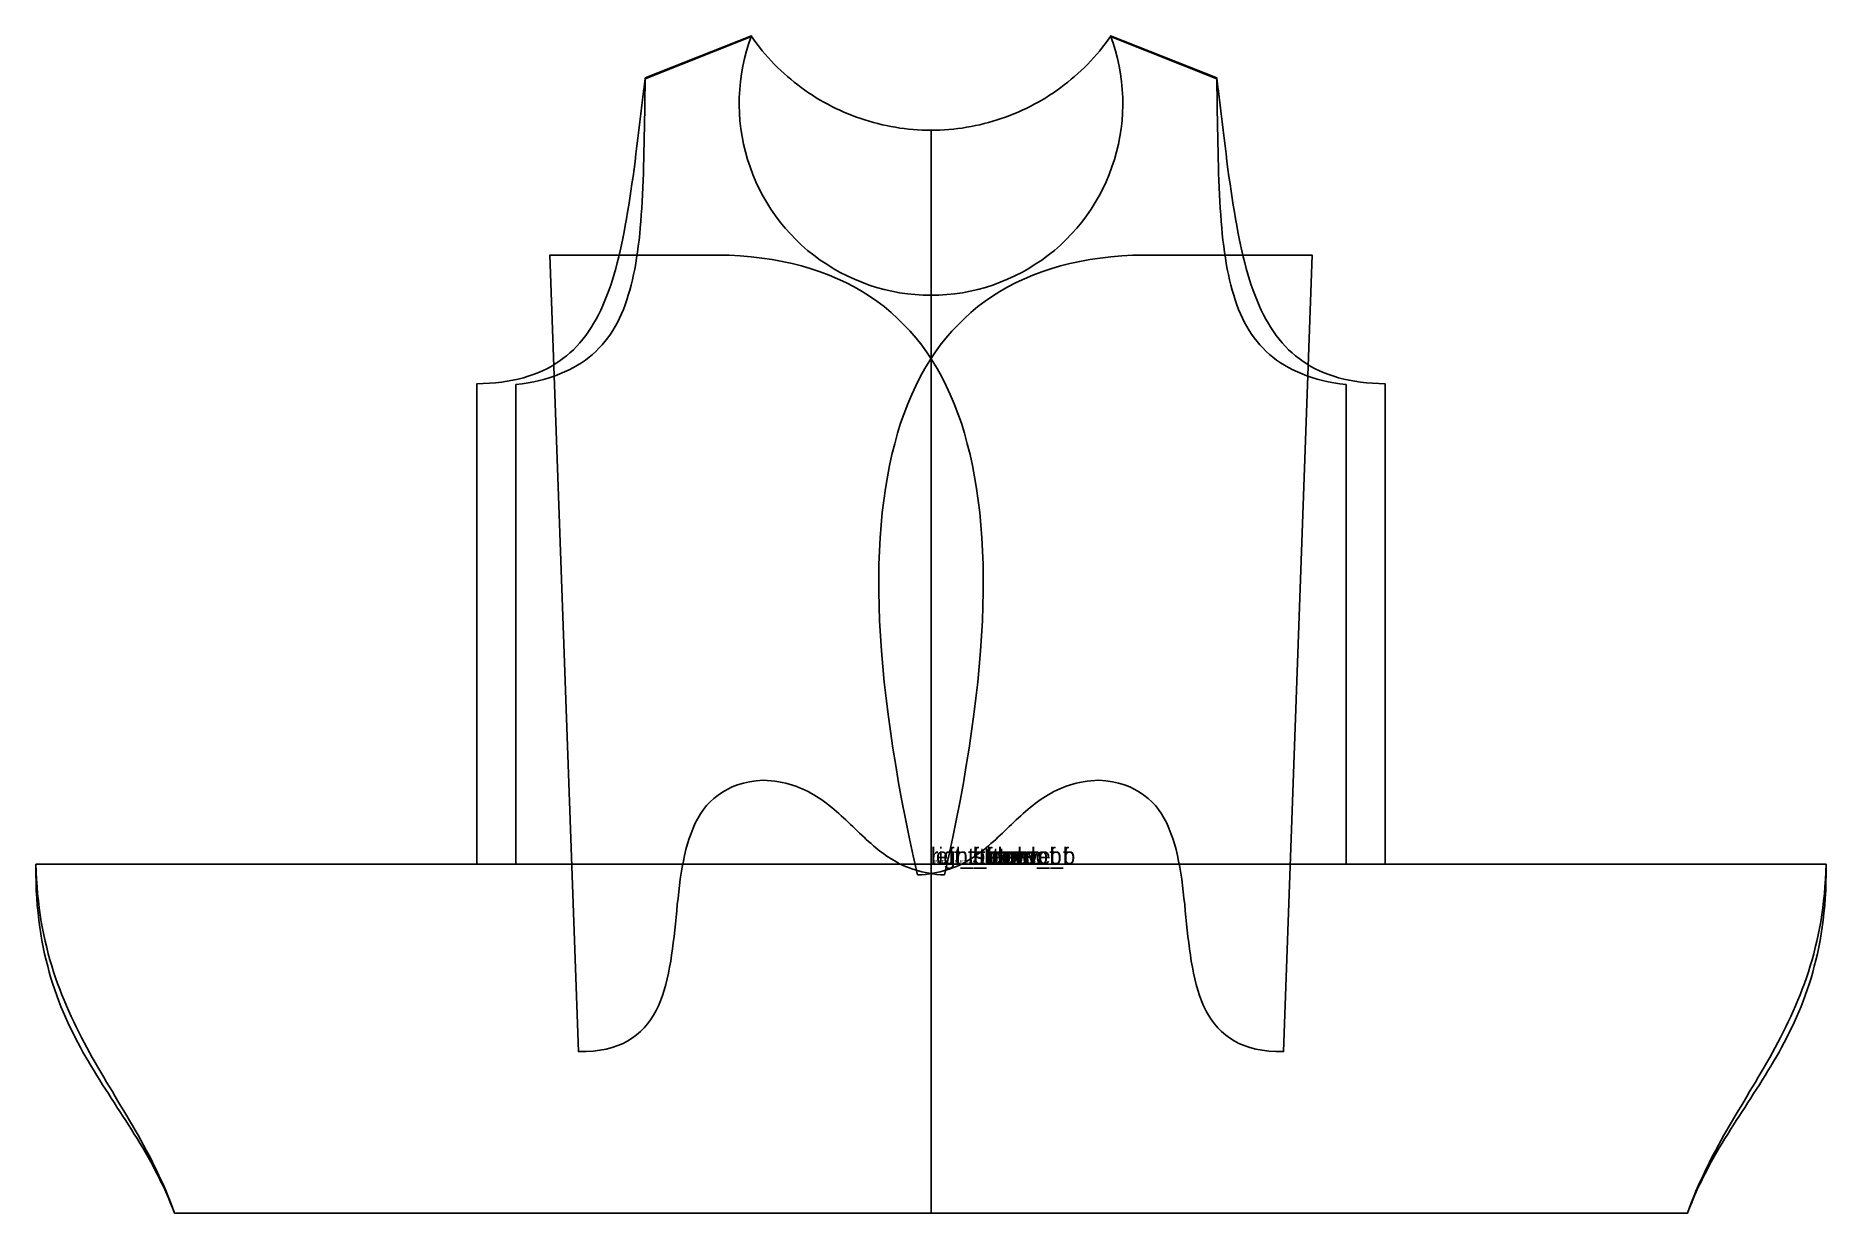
# Model space of a CAD drawing. Extents: x -540 to 540, y -211 to 500.
import ezdxf

# ---------------------------------------------------------------- set-up
doc = ezdxf.new("R2010")
doc.units = 0

msp = doc.modelspace()

# ---------------------------------------------------------------- linework, layer by layer
at = {"layer": '1'}
for points in [[(0, 0), (0, 343.1), (-4.8, 343.2), (-9.5, 343.5), (-14.2, 344), (-18.9, 344.7), (-23.6, 345.6), (-28.2, 346.6), (-32.8, 347.9), (-37.3, 349.3), (-41.8, 351), (-46.2, 352.8), (-50.5, 354.8), (-54.8, 356.9), (-58.9, 359.3), (-62.9, 361.8), (-66.9, 364.4), (-70.7, 367.3), (-74.4, 370.2), (-78, 373.4), (-81.4, 376.7), (-84.7, 380.1), (-87.9, 383.6), (-90.9, 387.3), (-93.7, 391.1), (-96.5, 395), (-99, 399), (-101.4, 403.1), (-103.6, 407.3), (-105.6, 411.6), (-107.4, 416), (-109.1, 420.5), (-110.6, 425), (-111.9, 429.6), (-113, 434.2), (-113.9, 438.8), (-114.6, 443.5), (-115.2, 448.3), (-115.5, 453), (-115.6, 457.8), (-115.6, 462.5), (-115.3, 467.3), (-114.9, 472), (-114.2, 476.7), (-113.4, 481.4), (-112.4, 486), (-111.2, 490.6), (-109.8, 495.2), (-108.2, 499.6), (-172.3, 474.2), (-172.3, 474.1), (-172.3, 474), (-172.3, 473.9), (-172.3, 473.8), (-172.3, 473.7), (-172.4, 473.6), (-172.4, 473.5), (-172.4, 473.4), (-172.4, 473.3), (-172.4, 473.2), (-172.4, 473.1), (-172.4, 473), (-172.4, 472.9), (-172.5, 472.8), (-172.5, 472.7), (-172.5, 472.6), (-172.5, 472.5), (-172.5, 472.4), (-172.5, 472.3), (-172.5, 472.2), (-172.5, 472.1), (-172.6, 472), (-172.6, 471.9), (-172.6, 471.8), (-172.6, 471.7), (-172.6, 471.6), (-172.6, 471.5), (-172.6, 471.4), (-172.6, 471.3), (-172.7, 471.2), (-172.7, 471.1), (-172.7, 471), (-172.7, 470.9), (-172.7, 470.8), (-172.7, 470.7), (-172.7, 470.6), (-172.7, 470.5), (-172.7, 470.4), (-172.8, 470.3), (-172.8, 470.2), (-172.8, 470.1), (-172.8, 470), (-172.8, 469.9), (-172.8, 469.8), (-172.8, 469.7), (-172.8, 469.6), (-172.9, 469.5), (-172.9, 469.4), (-172.9, 469.3), (-172.9, 469.2), (-172.9, 469.1), (-172.9, 469), (-172.9, 468.9), (-172.9, 468.8), (-173, 468.7), (-173, 468.6), (-173, 468.5), (-173, 468.4), (-173, 468.3), (-173, 468.2), (-173, 468.1), (-173, 468), (-173.1, 467.9), (-173.7, 462.7), (-174.3, 457.7), (-174.9, 452.6), (-175.5, 447.7), (-176.1, 442.8), (-176.7, 437.9), (-177.3, 433.2), (-177.9, 428.5), (-178.4, 423.8), (-179, 419.2), (-179.6, 414.7), (-180.3, 410.3), (-180.9, 406), (-181.5, 401.7), (-182.2, 397.4), (-182.9, 393.3), (-183.6, 389.2), (-184.3, 385.2), (-185, 381.3), (-185.8, 377.4), (-186.6, 373.6), (-187.4, 369.9), (-188.3, 366.3), (-189.2, 362.7), (-190.1, 359.2), (-191.1, 355.8), (-192.1, 352.5), (-193.1, 349.2), (-194.2, 346.1), (-195.4, 343), (-196.6, 340), (-197.8, 337), (-199.1, 334.2), (-200.5, 331.4), (-201.9, 328.7), (-203.4, 326.1), (-204.9, 323.6), (-206.6, 321.2), (-208.2, 318.8), (-210, 316.6), (-211.8, 314.4), (-213.7, 312.3), (-215.6, 310.3), (-217.7, 308.4), (-219.8, 306.6), (-222, 304.9), (-224.3, 303.2), (-226.6, 301.7), (-229.1, 300.2), (-231.6, 298.8), (-234.3, 297.6), (-237, 296.4), (-239.8, 295.3), (-242.8, 294.3), (-245.8, 293.4), (-248.9, 292.6), (-252.1, 291.9), (-255.5, 291.3), (-258.9, 290.8), (-262.5, 290.4), (-266.2, 290.1), (-270, 289.9), (-273.9, 289.7), (-273.9, 0)], [(0, 0), (-250.3, 0), (-250.3, 289.3), (-246.5, 289.8), (-242.9, 290.4), (-239.4, 291), (-236, 291.8), (-232.8, 292.6), (-229.6, 293.6), (-226.6, 294.6), (-223.7, 295.7), (-220.9, 296.9), (-218.2, 298.1), (-215.6, 299.5), (-213.1, 300.9), (-210.7, 302.4), (-208.4, 304), (-206.2, 305.7), (-204.1, 307.4), (-202.1, 309.3), (-200.2, 311.2), (-198.3, 313.2), (-196.6, 315.2), (-194.9, 317.4), (-193.3, 319.6), (-191.8, 321.9), (-190.4, 324.3), (-189.1, 326.8), (-187.8, 329.3), (-186.6, 331.9), (-185.5, 334.6), (-184.4, 337.4), (-183.4, 340.3), (-182.5, 343.2), (-181.6, 346.2), (-180.8, 349.2), (-180, 352.4), (-179.3, 355.6), (-178.6, 358.9), (-178, 362.2), (-177.5, 365.7), (-177, 369.2), (-176.5, 372.7), (-176, 376.4), (-175.6, 380.1), (-175.3, 383.9), (-175, 387.7), (-174.7, 391.7), (-174.4, 395.7), (-174.2, 399.7), (-173.9, 403.9), (-173.8, 408.1), (-173.6, 412.3), (-173.4, 416.7), (-173.3, 421.1), (-173.2, 425.5), (-173.1, 430), (-173, 434.6), (-172.9, 439.3), (-172.8, 444), (-172.7, 448.8), (-172.6, 453.7), (-172.6, 458.6), (-172.5, 463.6), (-172.4, 468.6), (-172.3, 473.7), (-108.2, 499.2), (-106.6, 497), (-105, 494.8), (-103.4, 492.7), (-101.7, 490.6), (-99.9, 488.5), (-98.1, 486.5), (-96.3, 484.5), (-94.5, 482.5), (-92.5, 480.6), (-90.6, 478.8), (-88.6, 476.9), (-86.6, 475.1), (-84.6, 473.4), (-82.5, 471.7), (-80.3, 470), (-78.2, 468.4), (-76, 466.8), (-73.8, 465.3), (-71.5, 463.8), (-69.2, 462.3), (-66.9, 460.9), (-64.6, 459.6), (-62.2, 458.3), (-59.8, 457), (-57.4, 455.8), (-55, 454.7), (-52.5, 453.6), (-50, 452.5), (-47.5, 451.6), (-45, 450.6), (-42.4, 449.7), (-39.9, 448.9), (-37.3, 448.1), (-34.7, 447.3), (-32.1, 446.7), (-29.4, 446), (-26.8, 445.5), (-24.2, 444.9), (-21.5, 444.5), (-18.8, 444), (-16.2, 443.7), (-13.5, 443.4), (-10.8, 443.1), (-8.1, 442.9), (-5.4, 442.8), (-2.7, 442.7), (0, 442.7)], [(0, 0), (273.9, 0), (273.9, 289.7), (270, 289.9), (266.2, 290.1), (262.5, 290.4), (258.9, 290.8), (255.5, 291.3), (252.1, 291.9), (248.9, 292.6), (245.8, 293.4), (242.8, 294.3), (239.8, 295.3), (237, 296.4), (234.3, 297.6), (231.6, 298.8), (229.1, 300.2), (226.6, 301.7), (224.3, 303.2), (222, 304.9), (219.8, 306.6), (217.7, 308.4), (215.6, 310.3), (213.7, 312.3), (211.8, 314.4), (210, 316.6), (208.2, 318.8), (206.6, 321.2), (204.9, 323.6), (203.4, 326.1), (201.9, 328.7), (200.5, 331.4), (199.1, 334.2), (197.8, 337), (196.6, 340), (195.4, 343), (194.2, 346.1), (193.1, 349.2), (192.1, 352.5), (191.1, 355.8), (190.1, 359.2), (189.2, 362.7), (188.3, 366.3), (187.4, 369.9), (186.6, 373.6), (185.8, 377.4), (185, 381.3), (184.3, 385.2), (183.6, 389.2), (182.9, 393.3), (182.2, 397.4), (181.5, 401.7), (180.9, 406), (180.3, 410.3), (179.6, 414.7), (179, 419.2), (178.4, 423.8), (177.9, 428.5), (177.3, 433.2), (176.7, 437.9), (176.1, 442.8), (175.5, 447.7), (174.9, 452.6), (174.3, 457.7), (173.7, 462.7), (173.1, 467.9), (173, 468), (173, 468.1), (173, 468.2), (173, 468.3), (173, 468.4), (173, 468.5), (173, 468.6), (173, 468.7), (172.9, 468.8), (172.9, 468.9), (172.9, 469), (172.9, 469.1), (172.9, 469.2), (172.9, 469.3), (172.9, 469.4), (172.9, 469.5), (172.8, 469.6), (172.8, 469.7), (172.8, 469.8), (172.8, 469.9), (172.8, 470), (172.8, 470.1), (172.8, 470.2), (172.8, 470.3), (172.7, 470.4), (172.7, 470.5), (172.7, 470.6), (172.7, 470.7), (172.7, 470.8), (172.7, 470.9), (172.7, 471), (172.7, 471.1), (172.7, 471.2), (172.6, 471.3), (172.6, 471.4), (172.6, 471.5), (172.6, 471.6), (172.6, 471.7), (172.6, 471.8), (172.6, 471.9), (172.6, 472), (172.5, 472.1), (172.5, 472.2), (172.5, 472.3), (172.5, 472.4), (172.5, 472.5), (172.5, 472.6), (172.5, 472.7), (172.5, 472.8), (172.4, 472.9), (172.4, 473), (172.4, 473.1), (172.4, 473.2), (172.4, 473.3), (172.4, 473.4), (172.4, 473.5), (172.4, 473.6), (172.3, 473.7), (172.3, 473.8), (172.3, 473.9), (172.3, 474), (172.3, 474.1), (172.3, 474.2), (108.2, 499.6), (109.8, 495.2), (111.2, 490.6), (112.4, 486), (113.4, 481.4), (114.2, 476.7), (114.9, 472), (115.3, 467.3), (115.6, 462.5), (115.6, 457.8), (115.5, 453), (115.2, 448.3), (114.6, 443.5), (113.9, 438.8), (113, 434.2), (111.9, 429.6), (110.6, 425), (109.1, 420.5), (107.4, 416), (105.6, 411.6), (103.6, 407.3), (101.4, 403.1), (99, 399), (96.5, 395), (93.7, 391.1), (90.9, 387.3), (87.9, 383.6), (84.7, 380.1), (81.4, 376.7), (78, 373.4), (74.4, 370.2), (70.7, 367.3), (66.9, 364.4), (62.9, 361.8), (58.9, 359.3), (54.8, 356.9), (50.5, 354.8), (46.2, 352.8), (41.8, 351), (37.3, 349.3), (32.8, 347.9), (28.2, 346.6), (23.6, 345.6), (18.9, 344.7), (14.2, 344), (9.5, 343.5), (4.8, 343.2), (0, 343.1)], [(0, 0), (0, 442.7), (2.7, 442.7), (5.4, 442.8), (8.1, 442.9), (10.8, 443.1), (13.5, 443.4), (16.2, 443.7), (18.8, 444), (21.5, 444.5), (24.2, 444.9), (26.8, 445.5), (29.4, 446), (32.1, 446.7), (34.7, 447.3), (37.3, 448.1), (39.9, 448.9), (42.4, 449.7), (45, 450.6), (47.5, 451.6), (50, 452.5), (52.5, 453.6), (55, 454.7), (57.4, 455.8), (59.8, 457), (62.2, 458.3), (64.6, 459.6), (66.9, 460.9), (69.2, 462.3), (71.5, 463.8), (73.8, 465.3), (76, 466.8), (78.2, 468.4), (80.3, 470), (82.5, 471.7), (84.6, 473.4), (86.6, 475.1), (88.6, 476.9), (90.6, 478.8), (92.5, 480.6), (94.5, 482.5), (96.3, 484.5), (98.1, 486.5), (99.9, 488.5), (101.7, 490.6), (103.4, 492.7), (105, 494.8), (106.6, 497), (108.2, 499.2), (172.3, 473.7), (172.4, 468.6), (172.5, 463.6), (172.6, 458.6), (172.6, 453.7), (172.7, 448.8), (172.8, 444), (172.9, 439.3), (173, 434.6), (173.1, 430), (173.2, 425.5), (173.3, 421.1), (173.4, 416.7), (173.6, 412.3), (173.8, 408.1), (173.9, 403.9), (174.2, 399.7), (174.4, 395.7), (174.7, 391.7), (175, 387.7), (175.3, 383.9), (175.6, 380.1), (176, 376.4), (176.5, 372.7), (177, 369.2), (177.5, 365.7), (178, 362.2), (178.6, 358.9), (179.3, 355.6), (180, 352.4), (180.8, 349.2), (181.6, 346.2), (182.5, 343.2), (183.4, 340.3), (184.4, 337.4), (185.5, 334.6), (186.6, 331.9), (187.8, 329.3), (189.1, 326.8), (190.4, 324.3), (191.8, 321.9), (193.3, 319.6), (194.9, 317.4), (196.6, 315.2), (198.3, 313.2), (200.2, 311.2), (202.1, 309.3), (204.1, 307.4), (206.2, 305.7), (208.4, 304), (210.7, 302.4), (213.1, 300.9), (215.6, 299.5), (218.2, 298.1), (220.9, 296.9), (223.7, 295.7), (226.6, 294.6), (229.6, 293.6), (232.8, 292.6), (236, 291.8), (239.4, 291), (242.9, 290.4), (246.5, 289.8), (250.3, 289.3), (250.3, 0)], [(8.2, -6.5), (10.8, 5), (13.2, 16.3), (15.4, 27.4), (17.5, 38.3), (19.5, 49.1), (21.3, 59.6), (23, 70), (24.5, 80.2), (25.9, 90.3), (27.1, 100.1), (28.2, 109.8), (29.1, 119.3), (29.9, 128.6), (30.5, 137.8), (31, 146.8), (31.3, 155.6), (31.5, 164.2), (31.5, 172.6), (31.4, 180.8), (31.1, 188.9), (30.7, 196.8), (30.1, 204.5), (29.4, 212.1), (28.5, 219.4), (27.5, 226.6), (26.3, 233.6), (25, 240.5), (23.6, 247.1), (21.9, 253.6), (20.2, 259.9), (18.3, 266), (16.2, 271.9), (14, 277.7), (11.6, 283.2), (9.1, 288.6), (6.5, 293.9), (3.7, 298.9), (0.7, 303.8), (-2.4, 308.5), (-5.6, 313), (-9, 317.3), (-12.6, 321.4), (-16.3, 325.4), (-20.1, 329.2), (-24.1, 332.8), (-28.3, 336.3), (-32.6, 339.5), (-37, 342.6), (-41.6, 345.5), (-46.4, 348.2), (-51.3, 350.8), (-56.3, 353.1), (-61.5, 355.3), (-66.9, 357.3), (-72.3, 359.1), (-78, 360.8), (-83.8, 362.3), (-89.7, 363.6), (-95.8, 364.7), (-102, 365.6), (-108.4, 366.4), (-115, 367), (-121.6, 367.4), (-229.8, 367.4), (-212.6, -113), (-208, -113), (-203.7, -112.7), (-199.6, -112.2), (-195.8, -111.5), (-192.2, -110.6), (-188.8, -109.4), (-185.7, -108.1), (-182.7, -106.5), (-180, -104.8), (-177.5, -102.9), (-175.1, -100.9), (-172.9, -98.7), (-170.9, -96.3), (-169.1, -93.8), (-167.4, -91.1), (-165.8, -88.3), (-164.4, -85.4), (-163.1, -82.4), (-161.9, -79.2), (-160.9, -76), (-159.9, -72.6), (-159.1, -69.2), (-158.3, -65.7), (-157.6, -62.2), (-156.9, -58.5), (-156.4, -54.9), (-155.8, -51.1), (-155.4, -47.4), (-154.9, -43.6), (-154.5, -39.7), (-154.1, -35.9), (-153.7, -32), (-153.3, -28.2), (-153, -24.3), (-152.5, -20.5), (-152.1, -16.7), (-151.7, -12.9), (-151.2, -9.1), (-150.6, -5.4), (-150, -1.8), (-149.3, 1.8), (-148.6, 5.3), (-147.8, 8.8), (-146.8, 12.2), (-145.8, 15.5), (-144.7, 18.6), (-143.5, 21.7), (-142.1, 24.7), (-140.6, 27.5), (-139, 30.3), (-137.2, 32.9), (-135.3, 35.3), (-133.2, 37.6), (-130.9, 39.7), (-128.4, 41.7), (-125.8, 43.5), (-122.9, 45.1), (-119.9, 46.6), (-116.6, 47.8), (-113.1, 48.8), (-109.4, 49.7), (-105.4, 50.3), (-101.2, 50.6), (-98.8, 50.5), (-96.4, 50.3), (-94.1, 50), (-91.8, 49.7), (-89.7, 49.3), (-87.5, 48.8), (-85.5, 48.3), (-83.5, 47.7), (-81.5, 47), (-79.6, 46.3), (-77.7, 45.5), (-75.9, 44.7), (-74.1, 43.8), (-72.4, 42.9), (-70.7, 41.9), (-69.1, 40.9), (-67.5, 39.9), (-65.9, 38.8), (-64.3, 37.7), (-62.8, 36.6), (-61.3, 35.4), (-59.8, 34.2), (-58.4, 33), (-56.9, 31.8), (-55.5, 30.5), (-54.1, 29.2), (-52.7, 28), (-51.3, 26.7), (-49.9, 25.3), (-48.6, 24), (-47.2, 22.7), (-45.8, 21.4), (-44.5, 20.1), (-43.1, 18.8), (-41.7, 17.5), (-40.3, 16.2), (-39, 14.9), (-37.6, 13.6), (-36.1, 12.4), (-34.7, 11.1), (-33.2, 9.9), (-31.8, 8.7), (-30.3, 7.5), (-28.7, 6.4), (-27.2, 5.3), (-25.6, 4.2), (-24, 3.2), (-22.3, 2.2), (-20.6, 1.2), (-18.9, 0.3), (-17.1, -0.6), (-15.3, -1.4), (-13.5, -2.1), (-11.5, -2.9), (-9.6, -3.5), (-7.6, -4.1), (-5.5, -4.7), (-3.4, -5.1), (-1.2, -5.5), (1.1, -5.9), (3.4, -6.2), (5.7, -6.4)], [(-8.2, -6.5), (-5.7, -6.4), (-3.4, -6.2), (-1.1, -5.9), (1.2, -5.5), (3.4, -5.1), (5.5, -4.7), (7.6, -4.1), (9.6, -3.5), (11.5, -2.9), (13.5, -2.1), (15.3, -1.4), (17.1, -0.6), (18.9, 0.3), (20.6, 1.2), (22.3, 2.2), (24, 3.2), (25.6, 4.2), (27.2, 5.3), (28.7, 6.4), (30.3, 7.5), (31.8, 8.7), (33.2, 9.9), (34.7, 11.1), (36.1, 12.4), (37.6, 13.6), (39, 14.9), (40.3, 16.2), (41.7, 17.5), (43.1, 18.8), (44.5, 20.1), (45.8, 21.4), (47.2, 22.7), (48.6, 24), (49.9, 25.3), (51.3, 26.7), (52.7, 28), (54.1, 29.2), (55.5, 30.5), (56.9, 31.8), (58.4, 33), (59.8, 34.2), (61.3, 35.4), (62.8, 36.6), (64.3, 37.7), (65.9, 38.8), (67.5, 39.9), (69.1, 40.9), (70.7, 41.9), (72.4, 42.9), (74.1, 43.8), (75.9, 44.7), (77.7, 45.5), (79.6, 46.3), (81.5, 47), (83.5, 47.7), (85.5, 48.3), (87.5, 48.8), (89.7, 49.3), (91.8, 49.7), (94.1, 50), (96.4, 50.3), (98.8, 50.5), (101.2, 50.6), (105.4, 50.3), (109.4, 49.7), (113.1, 48.8), (116.6, 47.8), (119.9, 46.6), (122.9, 45.1), (125.8, 43.5), (128.4, 41.7), (130.9, 39.7), (133.2, 37.6), (135.3, 35.3), (137.2, 32.9), (139, 30.3), (140.6, 27.5), (142.1, 24.7), (143.5, 21.7), (144.7, 18.6), (145.8, 15.5), (146.8, 12.2), (147.8, 8.8), (148.6, 5.3), (149.3, 1.8), (150, -1.8), (150.6, -5.4), (151.2, -9.1), (151.7, -12.9), (152.1, -16.7), (152.5, -20.5), (153, -24.3), (153.3, -28.2), (153.7, -32), (154.1, -35.9), (154.5, -39.7), (154.9, -43.6), (155.4, -47.4), (155.8, -51.1), (156.4, -54.9), (156.9, -58.5), (157.6, -62.2), (158.3, -65.7), (159.1, -69.2), (159.9, -72.6), (160.9, -76), (161.9, -79.2), (163.1, -82.4), (164.4, -85.4), (165.8, -88.3), (167.4, -91.1), (169.1, -93.8), (170.9, -96.3), (172.9, -98.7), (175.1, -100.9), (177.5, -102.9), (180, -104.8), (182.7, -106.5), (185.7, -108.1), (188.8, -109.4), (192.2, -110.6), (195.8, -111.5), (199.6, -112.2), (203.7, -112.7), (208, -113), (212.6, -113), (229.8, 367.4), (121.6, 367.4), (115, 367), (108.4, 366.4), (102, 365.6), (95.8, 364.7), (89.7, 363.6), (83.8, 362.3), (78, 360.8), (72.3, 359.1), (66.9, 357.3), (61.5, 355.3), (56.3, 353.1), (51.3, 350.8), (46.4, 348.2), (41.6, 345.5), (37, 342.6), (32.6, 339.5), (28.3, 336.3), (24.1, 332.8), (20.1, 329.2), (16.3, 325.4), (12.6, 321.4), (9, 317.3), (5.6, 313), (2.4, 308.5), (-0.7, 303.8), (-3.7, 298.9), (-6.5, 293.9), (-9.1, 288.6), (-11.6, 283.2), (-14, 277.7), (-16.2, 271.9), (-18.3, 266), (-20.2, 259.9), (-21.9, 253.6), (-23.6, 247.1), (-25, 240.5), (-26.3, 233.6), (-27.5, 226.6), (-28.5, 219.4), (-29.4, 212.1), (-30.1, 204.5), (-30.7, 196.8), (-31.1, 188.9), (-31.4, 180.8), (-31.5, 172.6), (-31.5, 164.2), (-31.3, 155.6), (-31, 146.8), (-30.5, 137.8), (-29.9, 128.6), (-29.1, 119.3), (-28.2, 109.8), (-27.1, 100.1), (-25.9, 90.3), (-24.5, 80.2), (-23, 70), (-21.3, 59.6), (-19.5, 49.1), (-17.5, 38.3), (-15.4, 27.4), (-13.2, 16.3), (-10.8, 5)], [(0, 0), (0, -210.5), (-456.1, -210.5), (-457.4, -207.2), (-458.7, -204), (-460, -200.8), (-461.4, -197.6), (-462.8, -194.5), (-464.3, -191.5), (-465.8, -188.4), (-467.3, -185.5), (-468.8, -182.5), (-470.4, -179.6), (-472, -176.8), (-473.7, -173.9), (-475.3, -171.1), (-477, -168.3), (-478.7, -165.5), (-480.4, -162.8), (-482.1, -160), (-483.8, -157.3), (-485.5, -154.6), (-487.3, -151.9), (-489, -149.2), (-490.8, -146.5), (-492.5, -143.8), (-494.3, -141.1), (-496, -138.4), (-497.8, -135.7), (-499.5, -133), (-501.2, -130.2), (-502.9, -127.5), (-504.6, -124.7), (-506.3, -121.9), (-508, -119.1), (-509.6, -116.3), (-511.3, -113.4), (-512.9, -110.5), (-514.4, -107.6), (-516, -104.6), (-517.5, -101.6), (-519, -98.6), (-520.4, -95.5), (-521.9, -92.3), (-523.2, -89.1), (-524.6, -85.9), (-525.9, -82.6), (-527.1, -79.3), (-528.3, -75.8), (-529.5, -72.4), (-530.6, -68.8), (-531.6, -65.2), (-532.6, -61.6), (-533.6, -57.8), (-534.5, -54), (-535.3, -50.1), (-536.1, -46.1), (-536.8, -42), (-537.4, -37.9), (-537.9, -33.7), (-538.4, -29.3), (-538.9, -24.9), (-539.2, -20.4), (-539.5, -15.8), (-539.6, -11.1), (-539.8, -6.3), (-539.8, -6.2), (-539.8, -6), (-539.8, -5.9), (-539.8, -5.8), (-539.8, -5.7), (-539.8, -5.6), (-539.8, -5.5), (-539.8, -5.4), (-539.8, -5.3), (-539.8, -5.2), (-539.8, -5.1), (-539.8, -5), (-539.8, -4.9), (-539.8, -4.8), (-539.8, -4.7), (-539.8, -4.6), (-539.8, -4.5), (-539.8, -4.4), (-539.8, -4.3), (-539.8, -4.2), (-539.8, -4.2), (-539.8, -4.1), (-539.8, -4), (-539.8, -3.9), (-539.8, -3.8), (-539.7, -3.7), (-539.7, -3.6), (-539.7, -3.5), (-539.7, -3.4), (-539.7, -3.3), (-539.7, -3.2), (-539.7, -3.1), (-539.7, -3), (-539.7, -2.9), (-539.7, -2.8), (-539.7, -2.7), (-539.7, -2.6), (-539.7, -2.5), (-539.7, -2.4), (-539.7, -2.3), (-539.7, -2.2), (-539.7, -2.1), (-539.7, -2), (-539.7, -1.9), (-539.7, -1.8), (-539.7, -1.7), (-539.7, -1.6), (-539.7, -1.5), (-539.7, -1.4), (-539.7, -1.3), (-539.7, -1.2), (-539.7, -1.1), (-539.7, -1), (-539.7, -0.9), (-539.7, -0.8), (-539.7, -0.7), (-539.7, -0.6), (-539.7, -0.5), (-539.7, -0.4), (-539.7, -0.3), (-539.7, -0.2), (-539.7, -0.1), (-539.7, 0)], [(0, 0), (-539.7, 0), (-539.6, -4.6), (-539.3, -9.1), (-539, -13.6), (-538.7, -17.9), (-538.2, -22.2), (-537.7, -26.4), (-537.1, -30.6), (-536.5, -34.7), (-535.7, -38.7), (-535, -42.6), (-534.1, -46.5), (-533.2, -50.3), (-532.2, -54), (-531.2, -57.7), (-530.1, -61.3), (-529, -64.9), (-527.8, -68.5), (-526.6, -71.9), (-525.3, -75.4), (-524, -78.8), (-522.7, -82.1), (-521.3, -85.4), (-519.9, -88.7), (-518.4, -91.9), (-516.9, -95.1), (-515.4, -98.2), (-513.8, -101.4), (-512.2, -104.5), (-510.6, -107.5), (-509, -110.6), (-507.3, -113.6), (-505.7, -116.6), (-504, -119.6), (-502.3, -122.5), (-500.6, -125.5), (-498.8, -128.4), (-497.1, -131.4), (-495.4, -134.3), (-493.6, -137.2), (-491.9, -140.1), (-490.2, -143), (-488.4, -145.9), (-486.7, -148.8), (-484.9, -151.7), (-483.2, -154.6), (-481.5, -157.6), (-479.8, -160.5), (-478.1, -163.4), (-476.5, -166.4), (-474.8, -169.4), (-473.2, -172.4), (-471.6, -175.4), (-470, -178.4), (-468.5, -181.5), (-467, -184.6), (-465.5, -187.7), (-464, -190.9), (-462.6, -194), (-461.2, -197.3), (-459.9, -200.5), (-458.6, -203.8), (-457.3, -207.1), (-456.1, -210.5), (0, -210.5)], [(0, 0), (539.7, 0), (539.7, -0.1), (539.7, -0.2), (539.7, -0.3), (539.7, -0.4), (539.7, -0.5), (539.7, -0.6), (539.7, -0.7), (539.7, -0.8), (539.7, -0.9), (539.7, -1), (539.7, -1.1), (539.7, -1.2), (539.7, -1.3), (539.7, -1.4), (539.7, -1.5), (539.7, -1.6), (539.7, -1.7), (539.7, -1.8), (539.7, -1.9), (539.7, -2), (539.7, -2.1), (539.7, -2.2), (539.7, -2.3), (539.7, -2.4), (539.7, -2.5), (539.7, -2.6), (539.7, -2.7), (539.7, -2.8), (539.7, -2.9), (539.7, -3), (539.7, -3.1), (539.7, -3.2), (539.7, -3.3), (539.7, -3.4), (539.7, -3.5), (539.7, -3.6), (539.7, -3.7), (539.7, -3.8), (539.7, -3.9), (539.7, -4), (539.7, -4.1), (539.7, -4.2), (539.7, -4.2), (539.7, -4.3), (539.7, -4.4), (539.7, -4.5), (539.7, -4.6), (539.7, -4.7), (539.7, -4.8), (539.7, -4.9), (539.7, -5), (539.7, -5.1), (539.7, -5.2), (539.7, -5.3), (539.7, -5.4), (539.7, -5.5), (539.7, -5.6), (539.7, -5.7), (539.7, -5.8), (539.7, -5.9), (539.7, -6), (539.7, -6.2), (539.7, -6.3), (539.6, -11.1), (539.5, -15.8), (539.2, -20.4), (538.9, -24.9), (538.4, -29.3), (537.9, -33.7), (537.4, -37.9), (536.8, -42), (536.1, -46.1), (535.3, -50.1), (534.5, -54), (533.6, -57.8), (532.6, -61.6), (531.6, -65.2), (530.6, -68.8), (529.5, -72.4), (528.3, -75.8), (527.1, -79.3), (525.9, -82.6), (524.6, -85.9), (523.2, -89.1), (521.9, -92.3), (520.4, -95.5), (519, -98.6), (517.5, -101.6), (516, -104.6), (514.4, -107.6), (512.9, -110.5), (511.3, -113.4), (509.6, -116.3), (508, -119.1), (506.3, -121.9), (504.6, -124.7), (502.9, -127.5), (501.2, -130.2), (499.5, -133), (497.8, -135.7), (496, -138.4), (494.3, -141.1), (492.5, -143.8), (490.8, -146.5), (489, -149.2), (487.3, -151.9), (485.5, -154.6), (483.8, -157.3), (482.1, -160), (480.4, -162.8), (478.7, -165.5), (477, -168.3), (475.3, -171.1), (473.7, -173.9), (472, -176.8), (470.4, -179.6), (468.8, -182.5), (467.3, -185.5), (465.8, -188.4), (464.3, -191.5), (462.8, -194.5), (461.4, -197.6), (460, -200.8), (458.7, -204), (457.4, -207.2), (456.1, -210.5), (0, -210.5)], [(0, 0), (0, -210.5), (456.1, -210.5), (457.3, -207.1), (458.6, -203.8), (459.9, -200.5), (461.2, -197.3), (462.6, -194), (464, -190.9), (465.5, -187.7), (467, -184.6), (468.5, -181.5), (470, -178.4), (471.6, -175.4), (473.2, -172.4), (474.8, -169.4), (476.5, -166.4), (478.1, -163.4), (479.8, -160.5), (481.5, -157.6), (483.2, -154.6), (484.9, -151.7), (486.7, -148.8), (488.4, -145.9), (490.2, -143), (491.9, -140.1), (493.6, -137.2), (495.4, -134.3), (497.1, -131.4), (498.8, -128.4), (500.6, -125.5), (502.3, -122.5), (504, -119.6), (505.7, -116.6), (507.3, -113.6), (509, -110.6), (510.6, -107.5), (512.2, -104.5), (513.8, -101.4), (515.4, -98.2), (516.9, -95.1), (518.4, -91.9), (519.9, -88.7), (521.3, -85.4), (522.7, -82.1), (524, -78.8), (525.3, -75.4), (526.6, -71.9), (527.8, -68.5), (529, -64.9), (530.1, -61.3), (531.2, -57.7), (532.2, -54), (533.2, -50.3), (534.1, -46.5), (535, -42.6), (535.7, -38.7), (536.5, -34.7), (537.1, -30.6), (537.7, -26.4), (538.2, -22.2), (538.7, -17.9), (539, -13.6), (539.3, -9.1), (539.6, -4.6), (539.7, 0)]]:
    msp.add_lwpolyline(points, close=True, dxfattribs=at)

# ---------------------------------------------------------------- texts
msp.add_text('UNITS = METRIC', height=2.5, dxfattribs=at).set_placement((0, 0))
at = {"layer": '15'}
for s in ['right_hood', 'right_ftorso', 'right_btorso', 'right_sleeve_b', 'right_sleeve_f', 'left_btorso', 'left_ftorso', 'left_hood', 'left_sleeve_b', 'left_sleeve_f']:
    msp.add_text(s, height=10, dxfattribs=at).set_placement((0, 0))

doc.saveas('drawing.dxf')
